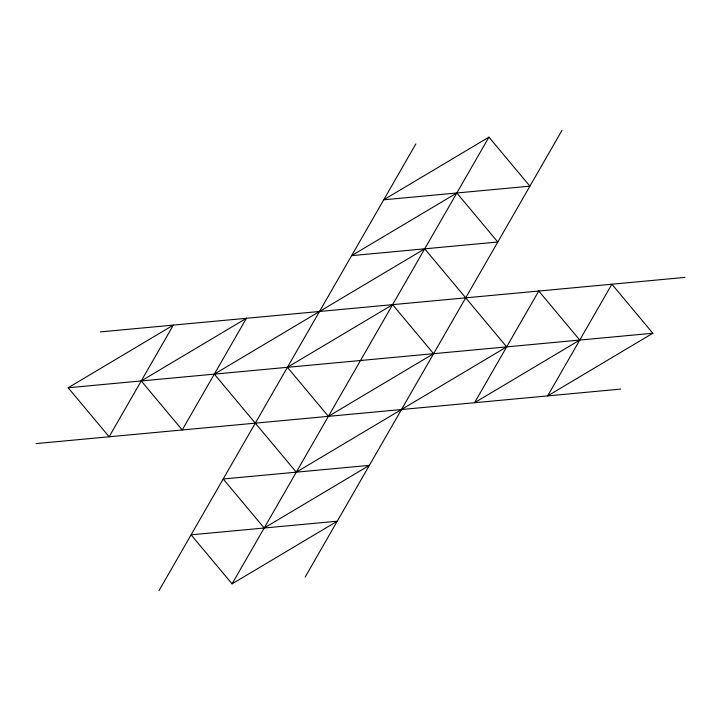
<?xml version="1.0" encoding="UTF-8"?>
<svg xmlns="http://www.w3.org/2000/svg" width="721" height="721" viewBox="0 0 721 721"><rect width="100%" height="100%" fill="white"/><g stroke="black" fill="none" stroke-linecap="round" stroke-linejoin="round"><path stroke-width="1.08" d="M158.981 590.67L415.846 143.957M232.072 583.857L337.266 521.202L191.092 534.829L232.072 583.857L488.928 137.143L529.908 186.171L383.734 199.798L488.928 137.143M305.154 577.043L562.019 130.33M68.162 387.754L173.346 325.099L109.132 436.782L68.162 387.754L652.838 333.246L611.868 284.218L547.654 395.901L652.838 333.246M100.264 331.912L684.95 277.405M36.05 443.595L620.736 389.088M246.438 318.285L182.224 429.968L141.244 380.94L246.438 318.285M538.776 291.032L474.562 402.715L579.756 340.06L538.776 291.032M456.826 192.985L351.632 255.64L497.796 242.013L456.826 192.985M424.714 248.826L214.326 374.127L296.286 472.174L506.674 346.873L424.714 248.826M392.612 304.659L287.418 367.313L328.388 416.341L433.582 353.687L392.612 304.659M369.368 465.36L264.174 528.015L223.204 478.987L369.368 465.36"/></g></svg>
